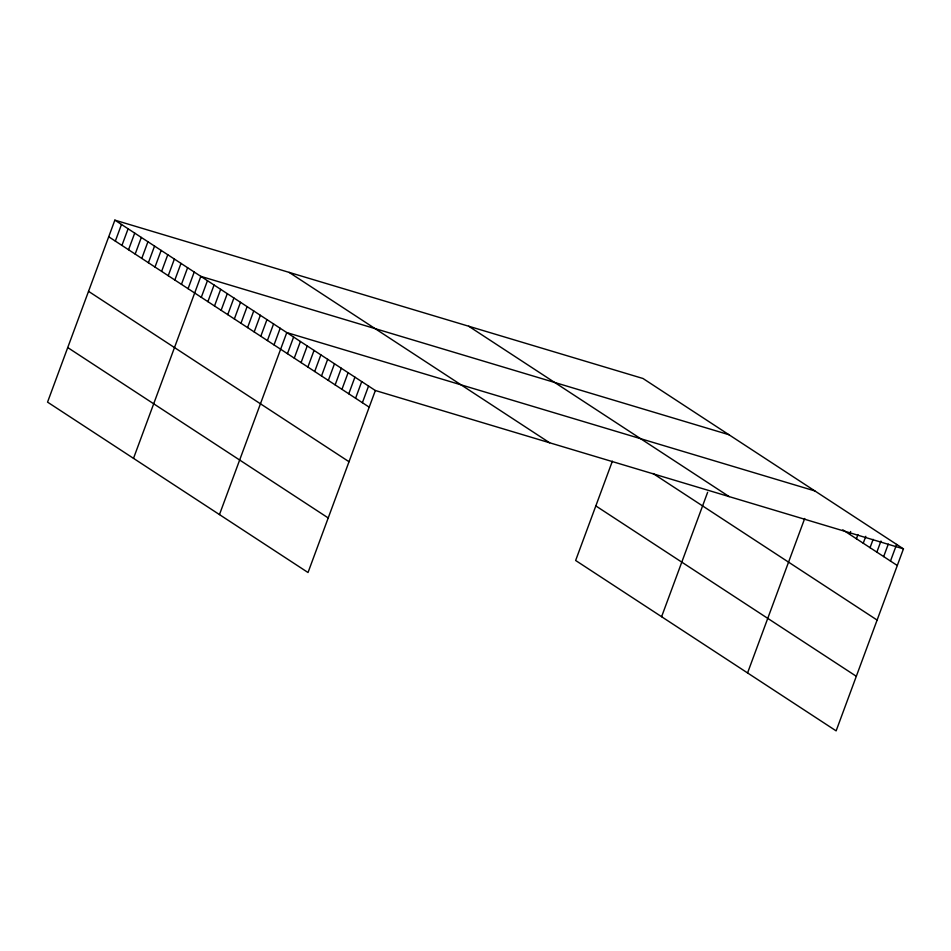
<?xml version="1.0" encoding="UTF-8"?>
<svg xmlns="http://www.w3.org/2000/svg" width="951" height="951" viewBox="0 0 951 951"><rect width="100%" height="100%" fill="white"/><g stroke="black" fill="none" stroke-linecap="round" stroke-linejoin="round"><path stroke-width="1.43" d="M114.869 220.133L47.55 402.13L308.029 572.514L375.36 390.516L114.869 220.133L642.971 378.486L903.45 548.87L836.131 730.867L575.64 560.484L612.373 461.187M115.333 241.102L121.49 224.46M121.942 245.417L128.1 228.787M128.551 249.744L134.709 233.114M135.173 254.072L141.319 237.441M141.782 258.399L147.928 241.768M148.392 262.726L154.549 246.083M155.001 267.053L161.159 250.41M161.622 271.368L167.768 254.737M168.232 275.695L174.378 259.064M174.841 280.022L180.999 263.391M181.451 284.349L187.609 267.718M188.072 288.676L194.218 272.045M133.509 458.358L200.827 276.361L728.93 434.714M201.291 297.318L207.449 280.688M207.9 301.645L214.058 285.015M214.51 305.972L220.668 289.342M221.131 310.299L227.277 293.669M227.741 314.626L233.898 297.996M234.35 318.954L240.508 302.311M240.96 323.269L247.117 306.638M247.581 327.596L253.727 310.965M254.19 331.923L260.348 315.292M260.8 336.25L266.958 319.619M267.409 340.577L273.567 323.946M274.031 344.904L280.176 328.261M219.467 514.586L286.786 332.588L814.888 490.942M287.452 353.677L293.609 337.046M294.263 358.135L300.421 341.504M301.075 362.593L307.232 345.962M307.886 367.05L314.044 350.42M314.698 371.508L320.856 354.878M321.509 375.966L327.667 359.323M328.333 380.424L334.479 363.781M335.144 384.87L341.29 368.239M341.956 389.328L348.102 372.697M348.767 393.785L354.913 377.155M355.579 398.243L361.725 381.613M362.39 402.701L368.548 386.07M661.599 616.7L707.639 492.273M747.569 672.928L804.701 518.485M849.612 534.307L850.634 531.538M856.423 538.765L857.957 534.605M863.235 543.223L865.802 536.293M870.046 547.681L873.125 539.36M876.858 552.127L880.959 541.048M883.669 556.585L888.282 544.115M890.481 561.042L896.638 544.412M375.36 390.516L903.45 548.87M842.8 529.85L897.292 565.5M468.7 326.229L729.179 496.612M652.992 473.479L877.107 620.064M289.14 272.39L549.63 442.774M595.825 505.908L856.316 676.292M108.723 236.775L369.202 407.159M88.538 291.339L349.017 461.722M67.735 347.567L328.214 517.95"/></g></svg>
